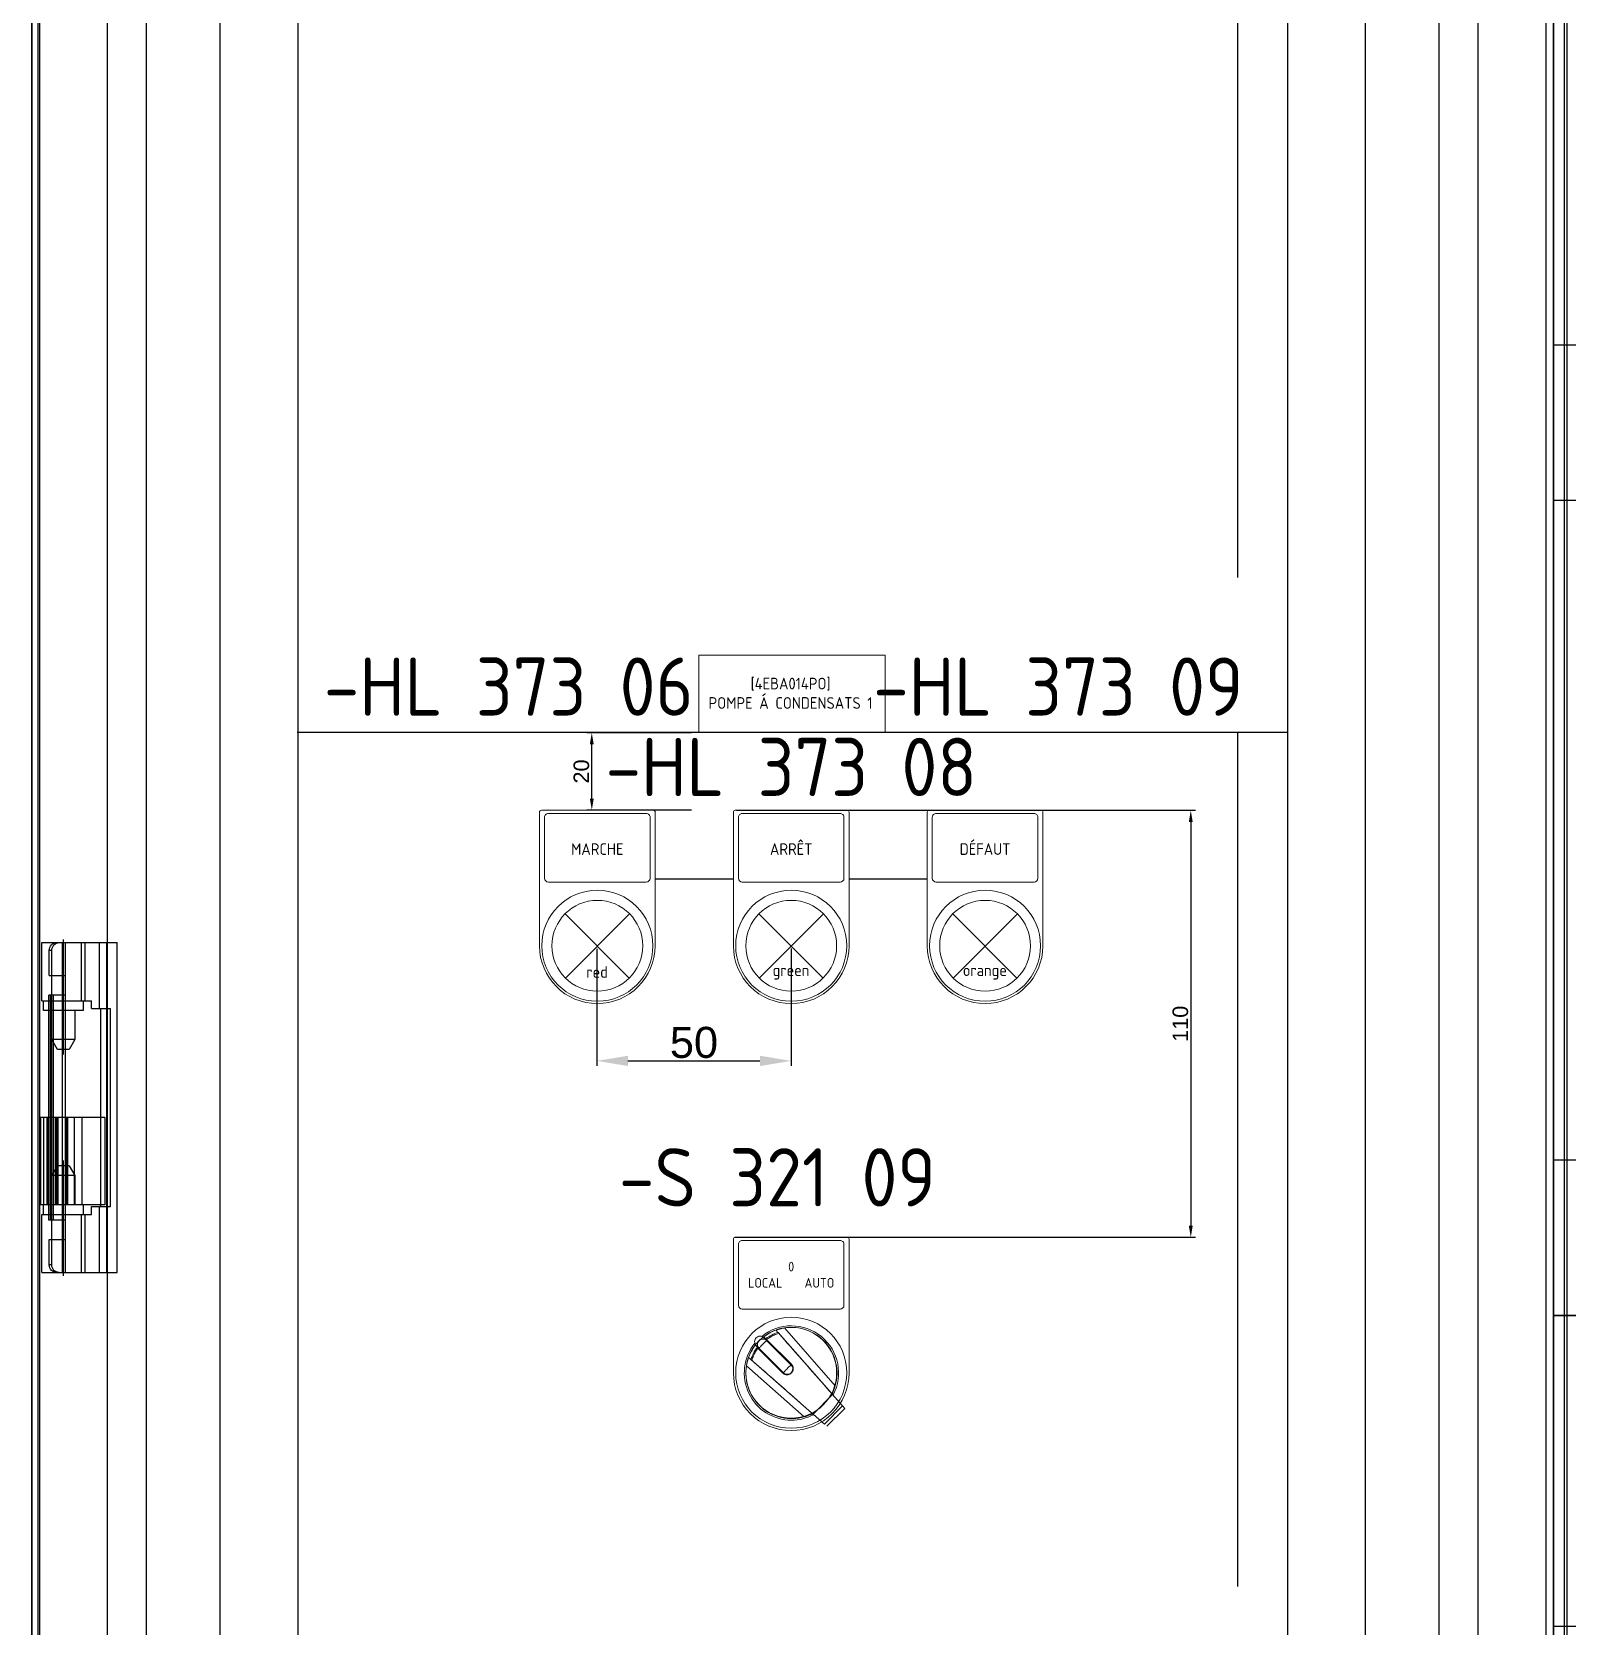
# Model space of a CAD drawing. Header units: millimetres. Extents: x 37984 to 70752, y 14140 to 37584.
# Drawn here: x 38511.9 to 38907.4, y 19949.4 to 20360.1 of the extents above; entities that cross this region are included whole.
import ezdxf
from ezdxf.enums import TextEntityAlignment as Align

# ---------------------------------------------------------------- set-up
doc = ezdxf.new("R2010")
doc.units = ezdxf.units.MM
doc.set_wipeout_variables(frame=1)
doc.layers.add('! NO PLOT !', color=7, linetype='Continuous', true_color=0xff75dd, plot=False)
doc.layers.add('000-PI-Oprema', color=30, linetype='Continuous', lineweight=5)
for name, color, linetype in [('000-PI-ORMAR', 2, 'Continuous'), ('000-PI_TEXT', 7, 'Continuous'), ('002-PI-Kabelska kanalica', 150, 'Continuous')]:
    doc.layers.add(name, color=color, linetype=linetype)
doc.styles.add('PI0', font='isocpeur.ttf', dxfattribs={"width": 0.9})
doc.styles.get("Standard").update_dxf_attribs({"font": 'arial.ttf'})
doc.dimstyles.new('ISO-25', dxfattribs={"dimtxt": 4, "dimasz": 3, "dimexe": 1.25, "dimexo": 0.625, "dimtad": 1, "dimtxsty": 'Standard', "dimcen": 3, "dimadec": 0, "dimazin": 0, "dimtfac": 1, "dimtmove": 0, "dimatfit": 3, "dimfxl": 1, "dimarcsym": 0})
doc.dimstyles.new('ISO-25-lb', dxfattribs={"dimtxt": 8, "dimasz": 8, "dimexe": 1.25, "dimexo": 0.625, "dimtad": 1, "dimtxsty": 'Standard', "dimcen": 5, "dimadec": 0, "dimazin": 0, "dimtfac": 1, "dimtmove": 0, "dimatfit": 3, "dimfxl": 1, "dimarcsym": 0})

# ---------------------------------------------------------------- blocks, each defined once
blk = doc.blocks.new('*D975')
at = {"layer": '! NO PLOT !', "color": 0, "lineweight": -2, "ltscale": 0.25, "transparency": 16777216}
for p, q in [((38693.44, 20159.57), (38811.72, 20159.57)), ((38810.47, 20156.57), (38810.47, 20052.57)), ((38692.98, 20049.57), (38811.72, 20049.57))]:
    blk.add_line(p, q, dxfattribs=at)
at = {"layer": '! NO PLOT !', "color": 0, "ltscale": 0.25, "transparency": 16777216}
for points in [[(38809.97, 20156.57), (38810.97, 20156.57), (38810.47, 20159.57)], [(38809.97, 20052.57), (38810.97, 20052.57), (38810.47, 20049.57)]]:
    blk.add_solid(points, dxfattribs=at)
at = {"layer": 'Defpoints', "color": 0, "ltscale": 0.25, "transparency": 16777216}
for p in [(38692.81, 20159.57), (38692.36, 20049.57), (38810.47, 20049.57)]:
    blk.add_point(p, dxfattribs=at)
at = {"layer": '! NO PLOT !', "color": 0, "ltscale": 0.25, "transparency": 16777216, "insert": (38807.8, 20104.57), "char_height": 4, "attachment_point": 5, "rotation": 90}
blk.add_mtext('110', dxfattribs=at)
blk = doc.blocks.new('*D976')
at = {"layer": '! NO PLOT !', "color": 0, "lineweight": -2, "ltscale": 0.25, "transparency": 16777216}
for p, q in [((38681.88, 20179.57), (38654.91, 20179.57)), ((38656.16, 20162.57), (38656.16, 20176.57)), ((38681.88, 20159.57), (38654.91, 20159.57))]:
    blk.add_line(p, q, dxfattribs=at)
at = {"layer": '! NO PLOT !', "color": 0, "ltscale": 0.25, "transparency": 16777216}
for points in [[(38655.66, 20176.57), (38656.66, 20176.57), (38656.16, 20179.57)], [(38655.66, 20162.57), (38656.66, 20162.57), (38656.16, 20159.57)]]:
    blk.add_solid(points, dxfattribs=at)
at = {"layer": 'Defpoints', "color": 0, "ltscale": 0.25, "transparency": 16777216}
for p in [(38656.16, 20179.57), (38682.5, 20179.57), (38682.5, 20159.57)]:
    blk.add_point(p, dxfattribs=at)
at = {"layer": '! NO PLOT !', "color": 0, "ltscale": 0.25, "transparency": 16777216, "insert": (38653.49, 20169.57), "char_height": 4, "attachment_point": 5, "rotation": 90}
blk.add_mtext('20', dxfattribs=at)
blk = doc.blocks.new('*D977')
at = {"layer": '! NO PLOT !', "color": 0, "linetype": 'Continuous', "lineweight": -2, "ltscale": 0.25, "transparency": 16777216}
for p, q in [((38657.48, 20123.9), (38657.48, 20093.77)), ((38707.48, 20124), (38707.48, 20093.77)), ((38665.48, 20095.02), (38699.48, 20095.02))]:
    blk.add_line(p, q, dxfattribs=at)
at = {"layer": '! NO PLOT !', "color": 0, "ltscale": 0.25, "transparency": 16777216}
for points in [[(38665.48, 20096.35), (38665.48, 20093.68), (38657.48, 20095.02)], [(38699.48, 20096.35), (38699.48, 20093.68), (38707.48, 20095.02)]]:
    blk.add_solid(points, dxfattribs=at)
at = {"layer": 'Defpoints', "color": 0, "ltscale": 0.25, "transparency": 16777216}
for p in [(38657.48, 20124.52), (38707.48, 20124.62), (38707.48, 20095.02)]:
    blk.add_point(p, dxfattribs=at)
at = {"layer": '! NO PLOT !', "color": 0, "ltscale": 0.25, "transparency": 16777216, "insert": (38682.48, 20099.73), "char_height": 8, "attachment_point": 5}
blk.add_mtext('50', dxfattribs=at)
blk = doc.blocks.new('podloska')
at = {"layer": '000-PI-Oprema'}
for p, q in [((43278.7, 39063.45), (43278.7, 39097.85)), ((43279.2, 39098.35), (43308, 39098.35)), ((43280, 39080.85), (43280, 39096.55)), ((43281, 39097.55), (43306.2, 39097.55)), ((43307.2, 39080.85), (43307.2, 39096.55)), ((43308.5, 39063.45), (43308.5, 39097.85)), ((43281, 39079.85), (43306.2, 39079.85))]:
    blk.add_line(p, q, dxfattribs=at)
blk.add_circle((43293.6, 39063.45), 14.3, dxfattribs=at)
at = {"layer": '000-PI-Oprema', "ltscale": 0.25}
blk.add_circle((43293.6, 39063.45), 11.7, dxfattribs=at)
at = {"layer": '000-PI-Oprema'}
for centre, radius, start, end in [((43279.2, 39097.85), 0.5, 90, 179.9998), ((43281, 39096.55), 1, 90, 180.0001), ((43306.2, 39096.55), 1, 359.9999, 90), ((43308, 39097.85), 0.5, 0.0002, 90), ((43281, 39080.85), 1, 180, 270), ((43306.2, 39080.85), 1, 270, 0), ((43293.6, 39063.45), 14.9, 180, 0)]:
    blk.add_arc(centre, radius, start, end, dxfattribs=at)
blk = doc.blocks.new('8606.000_back')
at = {"layer": '000-PI-ORMAR'}
for p, q in [((47602.52, 38552.67), (47602.52, 36601.67)), ((47605.24, 38552.67), (47605.24, 36601.67))]:
    blk.add_line(p, q, dxfattribs=at)
blk = doc.blocks.new('*U994')
at = {"layer": '002-PI-Kabelska kanalica'}
for p, q in [((-20, 513), (20, 513)), ((-20, -100), (-20, 513)), ((20, -100), (20, 513))]:
    blk.add_line(p, q, dxfattribs=at)
blk = doc.blocks.new('*U995')
at = {"layer": '002-PI-Kabelska kanalica'}
for p, q in [((-20, 513), (20, 513)), ((-20, -100), (-20, 513)), ((20, -100), (20, 513))]:
    blk.add_line(p, q, dxfattribs=at)
blk = doc.blocks.new('*U997')
at = {"layer": '002-PI-Kabelska kanalica'}
for p, q in [((-20, -100), (-20, 1225)), ((60, -100), (60, 1225)), ((-20, -100), (60, -100))]:
    blk.add_line(p, q, dxfattribs=at)

msp = doc.modelspace()

# ---------------------------------------------------------------- linework, layer by layer
at = {"layer": '000-PI-ORMAR'}
for p, q in [((38906.64, 20740.904), (38906.64, 18789.904)), ((38906.64, 20740.904), (38906.64, 18789.904)), ((38907.422, 18789.904), (38907.422, 20740.766))]:
    msp.add_line(p, q, dxfattribs=at)

# ---------------------------------------------------------------- block references
at = {"xscale": -1, "rotation": 89.99999999997914}
for name, p in [('*U994', (39351.113, 20259.404)), ('*U995', (39351.113, 20049.404))]:
    msp.add_blockref(name, p, dxfattribs=at)
at = {"rotation": 270}
msp.add_blockref('*U997', (38938.561, 20009.404), dxfattribs=at)

# ---------------------------------------------------------------- next in the draw order: wipeouts: each hides what was drawn before it
msp.add_wipeout([(38511.922, 20763.904), (38903.922, 20763.904), (38903.922, 18766.904), (38511.922, 18766.904)]).dxf.layer = '000-PI-ORMAR'

# ---------------------------------------------------------------- next in the draw order: linework, layer by layer
at = {"layer": '! NO PLOT !'}
for p, q in [((38903.91, 20761.473), (38903.91, 18776.973)), ((38903.91, 18776.973), (38903.91, 20761.473)), ((38531.41, 18788.473), (38531.41, 20749.973)), ((38884.41, 20749.973), (38884.41, 18788.473)), ((38903.922, 18789.973), (38903.922, 20740.835)), ((38541.41, 18803.473), (38541.41, 20734.973)), ((38874.41, 20734.973), (38874.41, 18803.473)), ((38560.41, 18849.223), (38560.41, 20689.223)), ((38855.41, 20689.223), (38855.41, 18849.223)), ((38580.41, 20684.223), (38580.41, 18854.223)), ((38835.41, 20684.223), (38835.41, 18854.223))]:
    msp.add_line(p, q, dxfattribs=at)
at = {"layer": '! NO PLOT !', "ltscale": 0.25}
for p, q in [((38822.546, 20439.574), (38822.546, 20219.574)), ((38835.219, 20179.574), (38580.219, 20179.574)), ((38822.546, 20179.574), (38822.546, 19959.574)), ((38822.546, 20179.574), (38822.546, 19959.574)), ((38692.628, 20141.824), (38672.478, 20141.824)), ((38742.578, 20141.824), (38722.428, 20141.824))]:
    msp.add_line(p, q, dxfattribs=at)
at = {"layer": '000-PI-Oprema'}
for p, q in [((38649.255, 20132.897), (38665.801, 20116.351)), ((38665.901, 20132.897), (38649.355, 20116.351)), ((38699.205, 20132.897), (38715.751, 20116.351)), ((38715.851, 20132.897), (38699.305, 20116.351)), ((38749.155, 20132.897), (38765.701, 20116.351)), ((38765.801, 20132.897), (38749.255, 20116.351)), ((38703.79, 20025.727), (38703.839, 20025.743)), ((38703.839, 20025.743), (38703.893, 20025.761)), ((38703.893, 20025.761), (38703.951, 20025.781)), ((38703.951, 20025.781), (38704.014, 20025.801)), ((38704.014, 20025.801), (38704.08, 20025.822)), ((38704.08, 20025.822), (38704.15, 20025.844)), ((38704.15, 20025.844), (38704.223, 20025.866)), ((38704.223, 20025.866), (38704.3, 20025.888)), ((38704.3, 20025.888), (38704.381, 20025.912)), ((38704.381, 20025.912), (38704.466, 20025.936)), ((38704.466, 20025.936), (38704.555, 20025.96)), ((38704.555, 20025.96), (38704.648, 20025.984)), ((38704.648, 20025.984), (38704.743, 20026.009)), ((38704.743, 20026.009), (38704.841, 20026.033)), ((38704.841, 20026.033), (38704.941, 20026.056)), ((38704.941, 20026.056), (38705.044, 20026.08)), ((38705.044, 20026.08), (38705.148, 20026.102)), ((38705.148, 20026.102), (38705.253, 20026.124)), ((38705.253, 20026.124), (38705.358, 20026.145)), ((38705.358, 20026.145), (38705.464, 20026.165)), ((38705.464, 20026.165), (38705.569, 20026.184)), ((38705.569, 20026.184), (38705.674, 20026.202)), ((38705.674, 20026.202), (38705.777, 20026.218)), ((38718.869, 20011.3), (38705.777, 20026.218)), ((38698.297, 20021.786), (38698.293, 20021.79)), ((38698.309, 20021.773), (38698.297, 20021.786)), ((38698.33, 20021.753), (38698.309, 20021.773)), ((38698.359, 20021.724), (38698.33, 20021.753)), ((38698.397, 20021.686), (38698.359, 20021.724)), ((38698.445, 20021.638), (38698.397, 20021.686)), ((38698.501, 20021.582), (38698.445, 20021.638)), ((38706.007, 20014.218), (38698.499, 20021.726)), ((38700.419, 20023.907), (38700.415, 20023.911)), ((38700.431, 20023.895), (38700.419, 20023.907)), ((38700.451, 20023.874), (38700.431, 20023.895)), ((38700.481, 20023.845), (38700.451, 20023.874)), ((38707.527, 20016.657), (38700.478, 20023.706)), ((38700.519, 20023.807), (38700.481, 20023.845)), ((38700.764, 20023.562), (38700.519, 20023.807)), ((38700.849, 20023.477), (38700.764, 20023.562)), ((38700.943, 20023.383), (38700.849, 20023.477)), ((38707.903, 20016.422), (38700.943, 20023.383)), ((38701.062, 20023.404), (38701.009, 20023.458)), ((38701.09, 20023.377), (38701.062, 20023.404)), ((38701.118, 20023.349), (38701.09, 20023.377)), ((38701.206, 20023.26), (38701.118, 20023.349)), ((38701.206, 20023.26), (38701.466, 20023.445)), ((38707.58, 20016.887), (38701.206, 20023.26)), ((38701.466, 20023.445), (38701.731, 20023.621)), ((38701.731, 20023.621), (38702.001, 20023.79)), ((38702.001, 20023.79), (38702.277, 20023.951)), ((38702.277, 20023.951), (38702.558, 20024.103)), ((38702.558, 20024.103), (38702.843, 20024.246)), ((38702.843, 20024.246), (38703.132, 20024.381)), ((38703.132, 20024.381), (38703.426, 20024.508)), ((38703.426, 20024.508), (38703.724, 20024.625)), ((38703.605, 20025.662), (38703.607, 20025.663)), ((38703.609, 20025.657), (38703.605, 20025.662)), ((38703.607, 20025.663), (38703.616, 20025.666)), ((38703.621, 20025.643), (38703.609, 20025.657)), ((38703.616, 20025.666), (38703.63, 20025.671)), ((38703.641, 20025.62), (38703.621, 20025.643)), ((38703.63, 20025.671), (38703.65, 20025.678)), ((38703.67, 20025.587), (38703.641, 20025.62)), ((38703.65, 20025.678), (38703.676, 20025.687)), ((38703.708, 20025.544), (38703.67, 20025.587)), ((38703.676, 20025.687), (38703.709, 20025.699)), ((38703.755, 20025.49), (38703.708, 20025.544)), ((38703.709, 20025.699), (38703.746, 20025.712)), ((38703.724, 20024.625), (38704.025, 20024.734)), ((38703.746, 20025.712), (38703.79, 20025.727)), ((38703.812, 20025.426), (38703.755, 20025.49)), ((38703.878, 20025.351), (38703.812, 20025.426)), ((38703.953, 20025.265), (38703.878, 20025.351)), ((38704.038, 20025.168), (38703.953, 20025.265)), ((38704.025, 20024.734), (38704.33, 20024.833)), ((38704.132, 20025.061), (38704.038, 20025.168)), ((38704.146, 20025.043), (38704.118, 20025.075)), ((38717.871, 20009.405), (38704.132, 20025.061)), ((38704.175, 20025.01), (38704.146, 20025.043)), ((38704.204, 20024.976), (38704.175, 20025.01)), ((38704.234, 20024.942), (38704.204, 20024.976)), ((38704.265, 20024.907), (38704.234, 20024.942)), ((38704.297, 20024.87), (38704.265, 20024.907)), ((38704.33, 20024.833), (38704.297, 20024.87)), ((38705.06, 20024.001), (38704.33, 20024.833)), ((38705.79, 20023.17), (38705.06, 20024.001)), ((38706.52, 20022.338), (38705.79, 20023.17)), ((38707.249, 20021.506), (38706.52, 20022.338)), ((38696.196, 20017.461), (38696.22, 20017.557)), ((38696.22, 20017.557), (38696.244, 20017.649)), ((38696.244, 20017.649), (38696.268, 20017.738)), ((38696.268, 20017.738), (38696.292, 20017.823)), ((38696.292, 20017.823), (38696.316, 20017.904)), ((38696.316, 20017.904), (38696.339, 20017.981)), ((38696.339, 20017.981), (38696.361, 20018.054)), ((38696.361, 20018.054), (38696.382, 20018.124)), ((38696.382, 20018.124), (38696.403, 20018.19)), ((38696.403, 20018.19), (38696.423, 20018.253)), ((38696.423, 20018.253), (38696.443, 20018.312)), ((38696.443, 20018.312), (38696.461, 20018.365)), ((38696.461, 20018.365), (38696.477, 20018.414)), ((38696.477, 20018.414), (38696.492, 20018.458)), ((38696.492, 20018.458), (38696.506, 20018.496)), ((38696.506, 20018.496), (38696.517, 20018.528)), ((38696.517, 20018.528), (38696.526, 20018.554)), ((38696.526, 20018.554), (38696.533, 20018.574)), ((38696.533, 20018.574), (38696.538, 20018.588)), ((38696.538, 20018.588), (38696.541, 20018.597)), ((38696.541, 20018.597), (38696.543, 20018.6)), ((38696.547, 20018.596), (38696.543, 20018.6)), ((38696.561, 20018.584), (38696.547, 20018.596)), ((38696.584, 20018.563), (38696.561, 20018.584)), ((38696.617, 20018.534), (38696.584, 20018.563)), ((38696.66, 20018.496), (38696.617, 20018.534)), ((38696.714, 20018.449), (38696.66, 20018.496)), ((38696.778, 20018.392), (38696.714, 20018.449)), ((38696.854, 20018.327), (38696.778, 20018.392)), ((38696.939, 20018.251), (38696.854, 20018.327)), ((38697.036, 20018.166), (38696.939, 20018.251)), ((38697.143, 20018.072), (38697.036, 20018.166)), ((38697.161, 20018.058), (38697.129, 20018.086)), ((38712.799, 20004.333), (38697.143, 20018.072)), ((38697.194, 20018.029), (38697.161, 20018.058)), ((38697.228, 20018), (38697.194, 20018.029)), ((38697.262, 20017.97), (38697.228, 20018)), ((38697.298, 20017.939), (38697.262, 20017.97)), ((38697.334, 20017.907), (38697.298, 20017.939)), ((38697.371, 20017.874), (38697.334, 20017.907)), ((38697.371, 20017.874), (38697.47, 20018.179)), ((38698.203, 20017.144), (38697.371, 20017.874)), ((38697.47, 20018.179), (38697.579, 20018.48)), ((38697.579, 20018.48), (38697.696, 20018.778)), ((38697.696, 20018.778), (38697.823, 20019.072)), ((38697.823, 20019.072), (38697.958, 20019.362)), ((38697.958, 20019.362), (38698.101, 20019.647)), ((38698.101, 20019.647), (38698.254, 20019.927)), ((38698.254, 20019.927), (38698.414, 20020.203)), ((38698.414, 20020.203), (38698.583, 20020.473)), ((38698.567, 20021.516), (38698.501, 20021.582)), ((38698.642, 20021.44), (38698.567, 20021.516)), ((38698.583, 20020.473), (38698.759, 20020.738)), ((38698.727, 20021.356), (38698.642, 20021.44)), ((38698.821, 20021.261), (38698.727, 20021.356)), ((38698.827, 20021.114), (38698.747, 20021.195)), ((38698.759, 20020.738), (38698.944, 20020.998)), ((38705.782, 20014.301), (38698.821, 20021.261)), ((38698.855, 20021.086), (38698.827, 20021.114)), ((38698.944, 20020.998), (38698.855, 20021.086)), ((38705.318, 20014.624), (38698.944, 20020.998)), ((38707.979, 20020.675), (38707.249, 20021.506)), ((38708.709, 20019.843), (38707.979, 20020.675)), ((38709.438, 20019.012), (38708.709, 20019.843)), ((38710.168, 20018.181), (38709.438, 20019.012)), ((38711.626, 20016.519), (38710.168, 20018.181)), ((38695.986, 20016.427), (38696.002, 20016.53)), ((38710.904, 20003.336), (38695.986, 20016.427)), ((38696.002, 20016.53), (38696.02, 20016.635)), ((38696.02, 20016.635), (38696.039, 20016.74)), ((38696.039, 20016.74), (38696.059, 20016.846)), ((38696.059, 20016.846), (38696.08, 20016.952)), ((38696.08, 20016.952), (38696.102, 20017.057)), ((38696.102, 20017.057), (38696.125, 20017.16)), ((38696.125, 20017.16), (38696.148, 20017.263)), ((38696.148, 20017.263), (38696.172, 20017.363)), ((38696.172, 20017.363), (38696.196, 20017.461)), ((38699.035, 20016.414), (38698.203, 20017.144)), ((38699.866, 20015.685), (38699.035, 20016.414)), ((38700.698, 20014.955), (38699.866, 20015.685)), ((38701.529, 20014.225), (38700.698, 20014.955)), ((38702.361, 20013.495), (38701.529, 20014.225)), ((38703.192, 20012.766), (38702.361, 20013.495)), ((38705.369, 20014.574), (38705.318, 20014.624)), ((38705.423, 20014.527), (38705.369, 20014.574)), ((38705.48, 20014.482), (38705.423, 20014.527)), ((38705.538, 20014.44), (38705.48, 20014.482)), ((38705.598, 20014.401), (38705.538, 20014.44)), ((38705.659, 20014.364), (38705.598, 20014.401)), ((38705.722, 20014.33), (38705.659, 20014.364)), ((38705.787, 20014.299), (38705.722, 20014.33)), ((38705.853, 20014.27), (38705.787, 20014.299)), ((38705.92, 20014.245), (38705.853, 20014.27)), ((38705.989, 20014.223), (38705.92, 20014.245)), ((38706.058, 20014.204), (38705.989, 20014.223)), ((38706.128, 20014.188), (38706.058, 20014.204)), ((38706.199, 20014.175), (38706.128, 20014.188)), ((38706.27, 20014.165), (38706.199, 20014.175)), ((38706.341, 20014.159), (38706.27, 20014.165)), ((38706.413, 20014.156), (38706.341, 20014.159)), ((38706.485, 20014.156), (38706.413, 20014.156)), ((38706.485, 20014.156), (38706.556, 20014.159)), ((38706.556, 20014.159), (38706.628, 20014.165)), ((38706.628, 20014.165), (38706.699, 20014.175)), ((38706.699, 20014.175), (38706.77, 20014.188)), ((38706.77, 20014.188), (38706.84, 20014.204)), ((38706.84, 20014.204), (38706.909, 20014.223)), ((38706.909, 20014.223), (38706.977, 20014.245)), ((38706.977, 20014.245), (38707.045, 20014.27)), ((38707.045, 20014.27), (38707.111, 20014.298)), ((38707.111, 20014.298), (38707.175, 20014.33)), ((38707.175, 20014.33), (38707.238, 20014.364)), ((38707.238, 20014.364), (38707.3, 20014.401)), ((38707.3, 20014.401), (38707.36, 20014.44)), ((38707.36, 20014.44), (38707.418, 20014.482)), ((38707.418, 20014.482), (38707.474, 20014.527)), ((38707.474, 20014.527), (38707.528, 20014.574)), ((38707.987, 20016.197), (38707.527, 20016.657)), ((38707.528, 20014.574), (38707.58, 20014.624)), ((38707.63, 20016.835), (38707.58, 20016.887)), ((38707.58, 20014.624), (38707.63, 20014.676)), ((38707.677, 20016.781), (38707.63, 20016.835)), ((38707.63, 20014.676), (38707.677, 20014.73)), ((38707.722, 20016.725), (38707.677, 20016.781)), ((38707.677, 20014.73), (38707.722, 20014.786)), ((38707.764, 20016.666), (38707.722, 20016.725)), ((38707.722, 20014.786), (38707.764, 20014.844)), ((38707.804, 20016.607), (38707.764, 20016.666)), ((38707.764, 20014.844), (38707.804, 20014.904)), ((38707.84, 20016.545), (38707.804, 20016.607)), ((38707.804, 20014.904), (38707.84, 20014.966)), ((38707.874, 20016.482), (38707.84, 20016.545)), ((38707.84, 20014.966), (38707.874, 20015.029)), ((38707.906, 20016.417), (38707.874, 20016.482)), ((38707.874, 20015.029), (38707.906, 20015.094)), ((38707.934, 20016.351), (38707.906, 20016.417)), ((38707.906, 20015.094), (38707.934, 20015.16)), ((38707.959, 20016.284), (38707.934, 20016.351)), ((38707.934, 20015.16), (38707.959, 20015.227)), ((38707.981, 20016.215), (38707.959, 20016.284)), ((38707.959, 20015.227), (38707.981, 20015.295)), ((38708, 20016.146), (38707.981, 20016.215)), ((38707.981, 20015.295), (38708, 20015.364)), ((38708.016, 20016.076), (38708, 20016.146)), ((38708, 20015.364), (38708.016, 20015.434)), ((38708.029, 20016.006), (38708.016, 20016.076)), ((38708.016, 20015.434), (38708.029, 20015.505)), ((38708.039, 20015.934), (38708.029, 20016.006)), ((38708.029, 20015.505), (38708.039, 20015.576)), ((38708.045, 20015.863), (38708.039, 20015.934)), ((38708.039, 20015.576), (38708.045, 20015.648)), ((38708.048, 20015.791), (38708.045, 20015.863)), ((38708.045, 20015.648), (38708.048, 20015.719)), ((38708.048, 20015.719), (38708.048, 20015.791)), ((38712.355, 20015.688), (38711.626, 20016.519)), ((38713.084, 20014.858), (38712.355, 20015.688)), ((38713.813, 20014.027), (38713.084, 20014.858)), ((38714.542, 20013.196), (38713.813, 20014.027)), ((38704.023, 20012.037), (38703.192, 20012.766)), ((38705.685, 20010.578), (38704.023, 20012.037)), ((38706.516, 20009.849), (38705.685, 20010.578)), ((38707.347, 20009.12), (38706.516, 20009.849)), ((38715.999, 20011.536), (38714.542, 20013.196)), ((38716.727, 20010.706), (38715.999, 20011.536)), ((38718.184, 20009.046), (38716.727, 20010.706)), ((38717.044, 20010.345), (38717.045, 20010.346)), ((38717.87, 20009.404), (38717.871, 20009.405)), ((38718.19, 20009.042), (38717.871, 20009.405)), ((38718.204, 20009.336), (38718.207, 20009.4)), ((38718.206, 20009.273), (38718.204, 20009.336)), ((38718.207, 20009.4), (38718.215, 20009.464)), ((38718.215, 20009.464), (38718.228, 20009.53)), ((38718.228, 20009.53), (38718.245, 20009.597)), ((38718.245, 20009.597), (38718.266, 20009.666)), ((38718.266, 20009.666), (38718.291, 20009.736)), ((38718.291, 20009.736), (38718.32, 20009.808)), ((38718.32, 20009.808), (38718.352, 20009.883)), ((38718.352, 20009.883), (38718.425, 20010.054)), ((38718.425, 20010.054), (38718.502, 20010.241)), ((38718.502, 20010.241), (38718.58, 20010.441)), ((38718.58, 20010.441), (38718.657, 20010.651)), ((38718.657, 20010.651), (38718.732, 20010.867)), ((38718.732, 20010.867), (38718.803, 20011.085)), ((38718.803, 20011.085), (38718.869, 20011.3)), ((38708.177, 20008.391), (38707.347, 20009.12)), ((38709.008, 20007.662), (38708.177, 20008.391)), ((38711.498, 20005.477), (38709.008, 20007.662)), ((38713.158, 20004.02), (38711.498, 20005.477)), ((38713.158, 20004.02), (38718.184, 20009.046)), ((38713.163, 20004.015), (38718.19, 20009.042)), ((38716.095, 20001.441), (38720.763, 20006.109)), ((38716.718, 20000.895), (38721.309, 20005.486)), ((38720.763, 20006.109), (38718.19, 20009.042)), ((38718.214, 20009.212), (38718.206, 20009.273)), ((38718.226, 20009.152), (38718.214, 20009.212)), ((38718.245, 20009.092), (38718.226, 20009.152)), ((38718.268, 20009.033), (38718.245, 20009.092)), ((38718.296, 20008.974), (38718.268, 20009.033)), ((38718.33, 20008.915), (38718.296, 20008.974)), ((38718.369, 20008.855), (38718.33, 20008.915)), ((38718.413, 20008.795), (38718.369, 20008.855)), ((38718.461, 20008.735), (38718.413, 20008.795)), ((38718.512, 20008.674), (38718.461, 20008.735)), ((38721.309, 20005.486), (38720.763, 20006.109)), ((38710.904, 20003.336), (38711.04, 20003.376)), ((38711.04, 20003.376), (38711.179, 20003.42)), ((38711.179, 20003.42), (38711.317, 20003.465)), ((38711.317, 20003.465), (38711.455, 20003.512)), ((38711.455, 20003.512), (38711.592, 20003.561)), ((38711.592, 20003.561), (38711.726, 20003.61)), ((38711.726, 20003.61), (38711.856, 20003.66)), ((38711.856, 20003.66), (38711.981, 20003.709)), ((38711.858, 20005.16), (38711.859, 20005.16)), ((38711.981, 20003.709), (38712.101, 20003.758)), ((38712.101, 20003.758), (38712.214, 20003.806)), ((38712.214, 20003.806), (38712.321, 20003.852)), ((38712.321, 20003.852), (38712.395, 20003.884)), ((38712.395, 20003.884), (38712.468, 20003.913)), ((38712.468, 20003.913), (38712.539, 20003.938)), ((38712.539, 20003.938), (38712.608, 20003.96)), ((38712.608, 20003.96), (38712.675, 20003.977)), ((38712.675, 20003.977), (38712.741, 20003.989)), ((38712.741, 20003.989), (38712.805, 20003.997)), ((38712.799, 20004.333), (38712.8, 20004.334)), ((38713.163, 20004.015), (38712.799, 20004.333)), ((38712.805, 20003.997), (38712.868, 20004)), ((38712.93, 20003.998), (38712.868, 20004)), ((38712.992, 20003.991), (38712.93, 20003.998)), ((38713.053, 20003.978), (38712.992, 20003.991)), ((38713.113, 20003.959), (38713.053, 20003.978)), ((38713.172, 20003.936), (38713.113, 20003.959)), ((38716.095, 20001.441), (38713.163, 20004.015)), ((38713.231, 20003.907), (38713.172, 20003.936)), ((38713.29, 20003.874), (38713.231, 20003.907)), ((38713.349, 20003.835), (38713.29, 20003.874)), ((38713.409, 20003.792), (38713.349, 20003.835)), ((38713.469, 20003.744), (38713.409, 20003.792)), ((38713.53, 20003.692), (38713.469, 20003.744))]:
    msp.add_line(p, q, dxfattribs=at)
msp.add_lwpolyline([(38683.719, 20199.574), (38731.719, 20199.574), (38731.719, 20179.574), (38683.719, 20179.574)], close=True, dxfattribs=at)
for points in [[(38700, 20024.019), (38699.752, 20024.082), (38699.493, 20024.095), (38699.232, 20024.057), (38698.98, 20023.971), (38698.746, 20023.839), (38698.539, 20023.665), (38698.366, 20023.458), (38698.233, 20023.224), (38698.147, 20022.972), (38698.109, 20022.711), (38698.122, 20022.452), (38698.185, 20022.204)], [(38698.185, 20022.204), (38698.317, 20021.949), (38698.499, 20021.726)], [(38701.245, 20022.939), (38701.033, 20023.113), (38700.791, 20023.242), (38700.529, 20023.321), (38700.257, 20023.348), (38699.984, 20023.32), (38699.722, 20023.24), (38699.48, 20023.111), (38699.268, 20022.937), (38699.093, 20022.725), (38698.964, 20022.483), (38698.884, 20022.22), (38698.857, 20021.948), (38698.883, 20021.675), (38698.962, 20021.413), (38699.091, 20021.171), (38699.265, 20020.96)], [(38701.245, 20022.939), (38701.214, 20022.932), (38701.147, 20022.887), (38701.045, 20022.805), (38700.913, 20022.691), (38700.756, 20022.548), (38700.579, 20022.383), (38700.39, 20022.2), (38700.196, 20022.008), (38700.004, 20021.814), (38699.822, 20021.625), (38699.656, 20021.448), (38699.513, 20021.291), (38699.399, 20021.159), (38699.318, 20021.057), (38699.272, 20020.99), (38699.265, 20020.96)], [(38700.478, 20023.706), (38700.256, 20023.887), (38700, 20024.019)], [(38707.527, 20016.657), (38707.496, 20016.65), (38707.429, 20016.604), (38707.327, 20016.523), (38707.195, 20016.409), (38707.038, 20016.266), (38706.861, 20016.1), (38706.672, 20015.918), (38706.478, 20015.726), (38706.286, 20015.532), (38706.104, 20015.343), (38705.938, 20015.166), (38705.795, 20015.009), (38705.681, 20014.877), (38705.6, 20014.775), (38705.554, 20014.708), (38705.547, 20014.677)], [(38705.547, 20014.677), (38705.759, 20014.504), (38706, 20014.375), (38706.263, 20014.295), (38706.536, 20014.269), (38706.808, 20014.296), (38707.071, 20014.376), (38707.313, 20014.505), (38707.525, 20014.679), (38707.699, 20014.891), (38707.829, 20015.133), (38707.908, 20015.396), (38707.936, 20015.669), (38707.909, 20015.941), (38707.83, 20016.204), (38707.701, 20016.445), (38707.527, 20016.657)]]:
    msp.add_lwpolyline(points, dxfattribs=at)
for centre, radius, start, end in [((38707.594, 20014.61), 12.15, 332.06339, 129.08147), ((38707.594, 20014.61), 11.75, 343.63927, 98.89794), ((38707.594, 20014.61), 12.15, 140.91853, 270), ((38707.594, 20014.61), 11.75, 142.33437, 160.15016), ((38707.594, 20014.61), 11.75, 141.76954, 142.33437), ((38707.594, 20014.61), 11.75, 109.84984, 128.23046), ((38707.594, 20014.61), 11.01, 126.64371, 127.16937), ((38707.58, 20014.624), 11.01, 108.33018, 126.64371), ((38707.594, 20014.61), 11.01, 108.33018, 108.33753), ((38707.58, 20014.624), 11.01, 143.35629, 161.66982), ((38707.594, 20014.61), 11.01, 161.66247, 161.66982), ((38707.594, 20014.61), 11.01, 142.83063, 143.35629), ((38707.594, 20014.61), 11.75, 171.10206, 286.36073), ((38707.594, 20014.61), 12.15, 270, 297.93658)]:
    msp.add_arc(centre, radius, start, end, dxfattribs=at)
at = {"layer": '000-PI-ORMAR'}
for p, q in [((38511.91, 18776.973), (38511.91, 20761.473)), ((38511.91, 18776.973), (38511.91, 20761.473)), ((38511.922, 20761.473), (38511.922, 18776.973)), ((38513.422, 20761.473), (38513.422, 18776.973)), ((38903.91, 20761.473), (38903.91, 18776.973)), ((38513.91, 20759.473), (38513.91, 18778.973)), ((38901.91, 20759.473), (38901.91, 18778.973)), ((38903.922, 20740.904), (38903.922, 18789.904)), ((38903.922, 20740.904), (38903.922, 18789.904)), ((38514.467, 20110.473), (38514.467, 20125.473)), ((38514.467, 20125.473), (38533.909, 20125.473)), ((38519.798, 20040.473), (38519.798, 20125.473)), ((38520.017, 20096.623), (38520.017, 20126.323)), ((38520.017, 20110.473), (38520.017, 20125.473)), ((38520.545, 20040.473), (38520.545, 20125.473)), ((38524.653, 20110.473), (38524.653, 20125.473)), ((38525.567, 20125.473), (38525.567, 20110.473)), ((38529.328, 20108.473), (38529.328, 20125.473)), ((38531.221, 20040.473), (38531.221, 20125.473)), ((38531.426, 20108.473), (38531.426, 20125.473)), ((38533.909, 20040.473), (38533.909, 20125.473)), ((38516.392, 20116.973), (38516.392, 20123.473)), ((38517.039, 20123.473), (38516.392, 20123.473)), ((38517.039, 20042.473), (38517.039, 20123.473)), ((38516.392, 20116.973), (38520.545, 20116.973)), ((38517.034, 20048.973), (38517.034, 20116.973)), ((38514.467, 20110.473), (38527.231, 20110.473)), ((38514.917, 20107.973), (38514.917, 20110.473)), ((38525.117, 20107.973), (38514.917, 20107.973)), ((38516.31, 20053.973), (38516.31, 20111.973)), ((38520.545, 20111.973), (38516.31, 20111.973)), ((38516.744, 20053.973), (38516.744, 20111.973)), ((38517.067, 20100.484), (38517.067, 20107.973)), ((38517.463, 20053.973), (38517.463, 20111.973)), ((38522.967, 20107.973), (38522.967, 20100.484)), ((38525.117, 20110.473), (38525.117, 20107.973)), ((38527.231, 20108.473), (38527.231, 20110.473)), ((38527.231, 20108.473), (38532.155, 20108.473)), ((38529.693, 20057.473), (38529.693, 20108.473)), ((38532.155, 20057.473), (38532.155, 20108.473)), ((38518.517, 20097.973), (38517.067, 20100.484)), ((38522.967, 20100.484), (38517.067, 20100.484)), ((38522.967, 20100.484), (38521.517, 20097.973)), ((38521.517, 20097.973), (38518.517, 20097.973)), ((38530.71, 20080.473), (38513.91, 20080.473)), ((38514.111, 20080.473), (38514.111, 20057.973)), ((38514.867, 20080.473), (38514.867, 20057.973)), ((38515.87, 20057.973), (38515.87, 20080.473)), ((38515.991, 20080.473), (38515.991, 20057.973)), ((38516.747, 20080.473), (38516.747, 20057.973)), ((38517.87, 20080.473), (38517.87, 20057.973)), ((38518.231, 20080.473), (38518.231, 20057.973)), ((38518.588, 20080.473), (38518.588, 20057.973)), ((38520.731, 20080.473), (38520.731, 20057.973)), ((38521.088, 20080.473), (38521.088, 20057.973)), ((38522.76, 20080.473), (38522.76, 20057.973)), ((38524.76, 20080.473), (38524.76, 20057.973)), ((38530.71, 20080.473), (38530.71, 20057.973)), ((38517.067, 20065.461), (38518.517, 20067.973)), ((38521.517, 20067.973), (38518.517, 20067.973)), ((38520.017, 20039.623), (38520.017, 20069.323)), ((38521.517, 20067.973), (38522.967, 20065.461)), ((38522.967, 20065.461), (38517.067, 20065.461)), ((38517.067, 20057.973), (38517.067, 20065.461)), ((38522.967, 20065.461), (38522.967, 20057.973)), ((38530.71, 20057.973), (38513.91, 20057.973)), ((38514.467, 20040.473), (38514.467, 20055.473)), ((38514.467, 20055.473), (38527.231, 20055.473)), ((38514.917, 20055.473), (38514.917, 20057.973)), ((38520.017, 20040.473), (38520.017, 20055.473)), ((38524.653, 20040.473), (38524.653, 20055.473)), ((38525.117, 20057.973), (38525.117, 20055.473)), ((38525.567, 20055.473), (38525.567, 20040.473)), ((38527.231, 20055.473), (38527.231, 20057.473)), ((38527.231, 20057.473), (38532.155, 20057.473)), ((38529.328, 20040.473), (38529.328, 20057.473)), ((38531.426, 20040.473), (38531.426, 20057.473)), ((38520.545, 20053.973), (38516.31, 20053.973)), ((38516.392, 20048.973), (38520.545, 20048.973)), ((38516.392, 20042.473), (38516.392, 20048.973)), ((38517.039, 20042.473), (38516.392, 20042.473)), ((38514.467, 20040.473), (38533.909, 20040.473))]:
    msp.add_line(p, q, dxfattribs=at)
at = {"layer": '000-PI-ORMAR', "extrusion": (0, 0, -1)}
for centre, start_param, end_param in [((38518.323, 20123.473), 4.712389, 6.2831853), ((38518.97, 20123.473), 4.712389, 6.2831853), ((38518.323, 20042.473), 3.1415927, 4.712389), ((38518.97, 20042.473), 3.1415927, 4.712389)]:
    msp.add_ellipse(centre, major_axis=(0, 2), ratio=0.9659258, start_param=start_param, end_param=end_param, dxfattribs=at)

# ---------------------------------------------------------------- next in the draw order: block references
at = {"layer": '000-PI-Oprema'}
for p in [(-4636.017, -18938.776), (-4586.067, -18938.776), (-4536.117, -18938.776), (-4586.067, -19048.776)]:
    msp.add_blockref('podloska', p, dxfattribs=at)
at = {"layer": '000-PI-ORMAR'}
msp.add_blockref('8606.000_back', (-8698.583, -17811.766), dxfattribs=at)

# ---------------------------------------------------------------- next in the draw order: texts
at = {"layer": '! NO PLOT !', "char_height": 3, "width": 27.82747, "attachment_point": 5, "style": 'PI0'}
for s, insert in [('{\\fISOCPEUR|b0|i0|c238|p34;red}', (38657.528, 20117.921)), ('{\\fISOCPEUR|b0|i0|c238|p34;green}', (38707.478, 20117.921)), ('{\\fISOCPEUR|b0|i0|c238|p34;orange}', (38757.428, 20117.921))]:
    msp.add_mtext(s, dxfattribs=dict(at, insert=insert))
at = {"layer": '000-PI_TEXT', "style": 'PI0', "width": 0.9}
for s, p in [('-HL 373 06', (38634.727, 20191.468)), ('-HL 373 09', (38776.357, 20191.468)), ('-HL 373 08', (38707.528, 20170.767)), ('-S 321 09', (38703.982, 20065.045))]:
    msp.add_text(s, height=15, dxfattribs=at).set_placement(p, align=Align.MIDDLE)
at = {"layer": '000-PI_TEXT', "linetype": 'Continuous', "insert": (38707.376, 20189.717), "char_height": 3, "width": 58.2158, "attachment_point": 5, "style": 'PI0'}
msp.add_mtext('{\\fISOCPEUR|b0|i0|c238|p34;[4EBA014PO]\\PPOMPE Á CONDENSATS 1}', dxfattribs=at)
at = {"layer": '000-PI_TEXT', "attachment_point": 5, "style": 'PI0'}
for s, insert, char_height, width in [('{\\fISOCPEUR|b0|i0|c238|p34;MARCHE }', (38657.578, 20149.574), 3, 27.82747), ('{\\fISOCPEUR|b0|i0|c238|p34;ARRÊT}', (38707.528, 20149.574), 3, 27.82747), ('{\\fISOCPEUR|b0|i0|c238|p34;DÉFAUT}', (38757.478, 20149.574), 3, 27.82747), ('{\\fISOCPEUR|b0|i0|c238|p34;0}\\PLOCAL    {\\fISOCPEUR|b0|i0|c238|p34;AUTO}', (38707.528, 20039.924), 2.5, 24.5)]:
    msp.add_mtext(s, dxfattribs=dict(at, insert=insert, char_height=char_height, width=width))

# ---------------------------------------------------------------- next in the draw order: dimensions: what is measured, and where the dimension line sits
at = {"layer": '! NO PLOT !', "ltscale": 0.25}
dim = msp.add_linear_dim(base=(38656.156, 20179.574), p1=(38682.503, 20159.574), p2=(38682.503, 20179.574), angle=90, dimstyle='ISO-25', dxfattribs=at)
dim.commit()
dim.dimension.update_dxf_attribs({"geometry": '*D976', "text_midpoint": (38653.489, 20169.574)})
dim = msp.add_linear_dim(base=(38810.471, 20049.574), p1=(38692.81, 20159.574), p2=(38692.356, 20049.574), angle=90, dimstyle='ISO-25', dxfattribs=at)
dim.commit()
dim.dimension.update_dxf_attribs({"geometry": '*D975', "text_midpoint": (38810.471, 20104.574), "dimtype": 160})
dim = msp.add_linear_dim(base=(38707.478, 20095.016), p1=(38657.478, 20124.524), p2=(38707.478, 20124.624), dimstyle='ISO-25-lb', dxfattribs=at)
dim.commit()
dim.dimension.update_dxf_attribs({"geometry": '*D977', "text_midpoint": (38682.478, 20099.725)})

doc.saveas('drawing.dxf')
